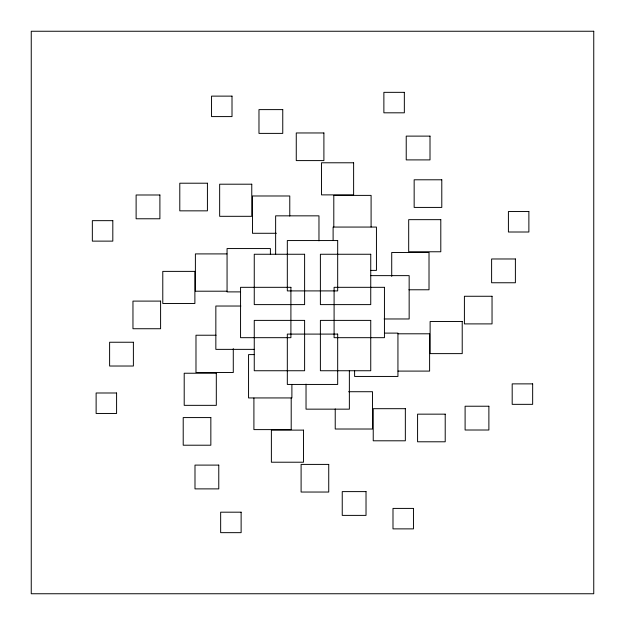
<?xml version="1.0" encoding="UTF-8"?>
<svg xmlns="http://www.w3.org/2000/svg" width="625" height="625" viewBox="0 0 625 625"><rect width="100%" height="100%" fill="white"/><g stroke="black" fill="none" stroke-linecap="round" stroke-linejoin="round"><path stroke-width="0.94" d="M276.383 233.281L252.477 233.281L252.477 195.984L289.773 195.984L289.773 216.07M226.953 253.906L195.391 253.906L195.391 291.203L226.953 291.203M370.664 270.398L376.445 270.398L376.445 227.062L333.109 227.062L333.109 240.547M370.633 275.633L409.156 275.633L409.156 318.969L384.117 318.969M408.93 289.773L429.016 289.773L429.016 252.477L391.719 252.477L391.719 276.383M240.547 291.891L227.062 291.891L227.062 248.555L270.398 248.555L270.398 254.336M240.883 306.031L215.844 306.031L215.844 349.367L254.367 349.367M384.453 333.109L397.938 333.109L397.938 376.445L354.602 376.445L354.602 370.664M398.047 333.797L429.609 333.797L429.609 371.094L398.047 371.094M216.07 335.227L195.984 335.227L195.984 372.523L233.281 372.523L233.281 348.617M254.336 354.602L248.555 354.602L248.555 397.938L291.891 397.938L291.891 384.453M348.617 391.719L372.523 391.719L372.523 429.016L335.227 429.016L335.227 408.93M371.094 226.953L371.094 195.391L333.797 195.391L333.797 226.953M349.367 370.633L349.367 409.156L306.031 409.156L306.031 384.117M318.969 240.883L318.969 215.844L275.633 215.844L275.633 254.367M291.203 398.047L291.203 429.609L253.906 429.609L253.906 398.047M593.75 31.25L31.25 31.25L31.25 593.75L593.75 593.75L593.75 31.25M404.344 92.344L383.875 92.344L383.875 112.812L404.344 112.812L404.344 92.344M232.008 96.125L211.539 96.125L211.539 116.586L232.008 116.586L232.008 96.125M282.758 109.609L258.977 109.609L258.977 133.391L282.758 133.391L282.758 109.609M323.898 132.961L296.266 132.961L296.266 160.594L323.898 160.594L323.898 132.961M430.008 136.117L406.227 136.117L406.227 159.898L430.008 159.898L430.008 136.117M353.617 162.781L321.516 162.781L321.516 194.883L353.617 194.883L353.617 162.781M441.789 179.789L414.156 179.789L414.156 207.422L441.789 207.422L441.789 179.789M207.422 183.211L179.789 183.211L179.789 210.844L207.422 210.844L207.422 183.211M251.766 184.203L219.656 184.203L219.656 216.312L251.766 216.312L251.766 184.203M159.898 194.992L136.117 194.992L136.117 218.773L159.898 218.773L159.898 194.992M528.875 211.539L508.414 211.539L508.414 232.008L528.875 232.008L528.875 211.539M440.797 219.656L408.688 219.656L408.688 251.766L440.797 251.766L440.797 219.656M112.812 220.656L92.344 220.656L92.344 241.125L112.812 241.125L112.812 220.656M337.68 240.555L287.32 240.555L287.32 290.906L337.68 290.906L337.68 240.555M304.609 254.258L254.258 254.258L254.258 304.609L304.609 304.609L304.609 254.258M370.742 254.258L320.391 254.258L320.391 304.609L370.742 304.609L370.742 254.258M515.391 258.977L491.609 258.977L491.609 282.758L515.391 282.758L515.391 258.977M194.883 271.383L162.781 271.383L162.781 303.484L194.883 303.484L194.883 271.383M290.906 287.32L240.555 287.32L240.555 337.68L290.906 337.68L290.906 287.32M384.445 287.32L334.094 287.32L334.094 337.68L384.445 337.68L384.445 287.32M492.039 296.266L464.406 296.266L464.406 323.898L492.039 323.898L492.039 296.266M160.594 301.102L132.961 301.102L132.961 328.734L160.594 328.734L160.594 301.102M304.609 320.391L254.258 320.391L254.258 370.742L304.609 370.742L304.609 320.391M370.742 320.391L320.391 320.391L320.391 370.742L370.742 370.742L370.742 320.391M462.219 321.516L430.117 321.516L430.117 353.617L462.219 353.617L462.219 321.516M337.68 334.094L287.32 334.094L287.32 384.445L337.68 384.445L337.68 334.094M133.391 342.242L109.609 342.242L109.609 366.023L133.391 366.023L133.391 342.242M216.312 373.234L184.203 373.234L184.203 405.344L216.312 405.344L216.312 373.234M532.656 383.875L512.188 383.875L512.188 404.344L532.656 404.344L532.656 383.875M116.586 392.992L96.125 392.992L96.125 413.461L116.586 413.461L116.586 392.992M488.883 406.227L465.102 406.227L465.102 430.008L488.883 430.008L488.883 406.227M405.344 408.688L373.234 408.688L373.234 440.797L405.344 440.797L405.344 408.688M445.211 414.156L417.578 414.156L417.578 441.789L445.211 441.789L445.211 414.156M210.844 417.578L183.211 417.578L183.211 445.211L210.844 445.211L210.844 417.578M303.484 430.117L271.383 430.117L271.383 462.219L303.484 462.219L303.484 430.117M328.734 464.406L301.102 464.406L301.102 492.039L328.734 492.039L328.734 464.406M218.773 465.102L194.992 465.102L194.992 488.883L218.773 488.883L218.773 465.102M366.023 491.609L342.242 491.609L342.242 515.391L366.023 515.391L366.023 491.609M413.461 508.414L392.992 508.414L392.992 528.875L413.461 528.875L413.461 508.414M241.125 512.188L220.656 512.188L220.656 532.656L241.125 532.656L241.125 512.188"/></g></svg>
